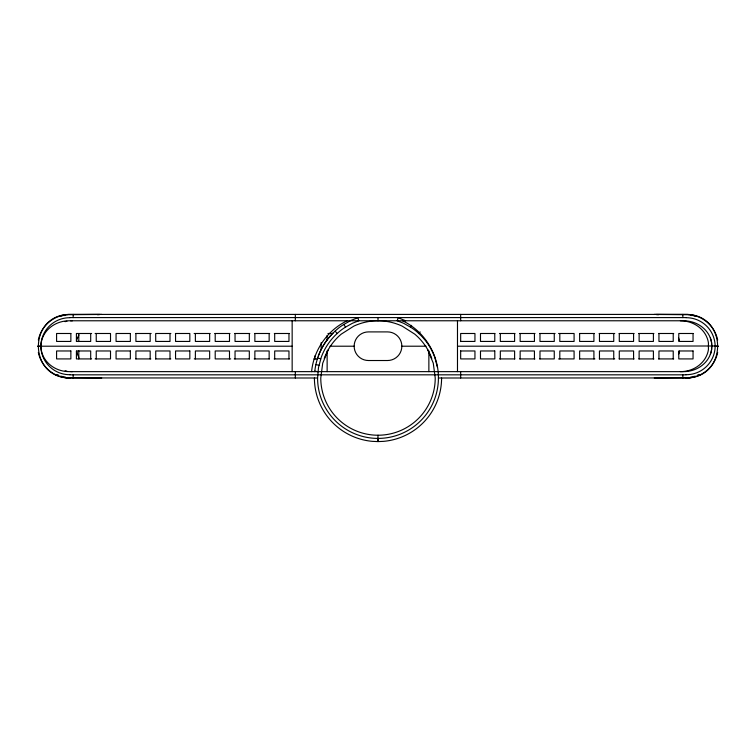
<?xml version="1.0" encoding="UTF-8"?>
<svg xmlns="http://www.w3.org/2000/svg" width="756" height="756" viewBox="0 0 756 756"><rect width="100%" height="100%" fill="white"/><g stroke="black" fill="none" stroke-linecap="round" stroke-linejoin="round"><path stroke-width="1.13" d="M441.589 378A63.589 63.589 0 0 1 383.547 441.353L378.142 441.589L378 438.414A60.414 60.414 0 0 1 317.586 378L318.503 367.51L321.234 357.342A60.414 60.414 0 0 1 335.286 335.286L337.242 333.49A45.086 45.086 0 0 1 345.53 327.131L352.466 323.247L358.807 320.771L357.853 317.737L351.124 320.364L343.819 324.447A47.477 47.477 0 0 0 335.097 331.147C323.606 341.495 316.273 356.265 314.761 371.64M314.411 378A63.589 63.589 0 0 0 372.453 441.353L377.858 441.589L378 435.229A57.229 57.229 0 0 1 320.771 378L322.717 363.192L328.435 349.385M69.93 378C27.877 378.066 27.877 314.345 69.93 314.411L686.07 314.411C728.122 314.345 728.122 378.066 686.07 378M37.8 346.418L40.975 346.21L41.211 342.884A23.304 23.304 0 0 1 42.478 338.026C45.171 330.863 51.323 325.326 58.439 322.708A31.043 31.043 0 0 1 69.259 320.78L683.556 320.771A31.043 31.043 0 0 1 694.386 322.699C701.502 325.335 707.654 330.863 710.347 338.026A23.304 23.304 0 0 1 711.604 342.884L711.604 349.527A23.304 23.304 0 0 1 710.347 354.384C707.654 361.548 701.502 367.085 694.386 369.703A31.043 31.043 0 0 1 683.556 371.64L69.259 371.64A31.043 31.043 0 0 1 58.439 369.712C51.323 367.076 45.171 361.548 42.478 354.384A23.304 23.304 0 0 1 41.211 349.527L40.975 346.21L37.8 345.993M311.604 371.64C313.598 350.028 327.565 330.051 347.193 320.771M77.452 338.026L78.86 334.955M437.497 367.51L434.766 357.342A60.414 60.414 0 0 0 420.714 335.286L418.758 333.49A45.086 45.086 0 0 0 410.47 327.131L411.614 325.345M418.758 333.49L420.185 331.922M101.72 314.411L65.781 314.685M654.28 378L690.219 377.735M457.484 346.21L718.2 345.993M67.879 314.477L99.669 314.477M654.28 314.411L688.121 314.477M690.219 314.685L656.331 314.477M61.661 315.488L65.196 315.488M690.804 315.488L694.339 315.488M59.648 316.093L62.001 316.093M693.999 316.093L696.352 316.093M69.977 317.596L686.023 317.596M91.608 333.49L76.413 333.49L76.413 341.438L90.692 341.438L90.692 333.49M95.105 333.49L110.518 333.49L110.518 341.438L96.239 341.438L96.239 333.49M135.749 333.49L151.162 333.49M170.856 333.49L155.689 333.49L155.727 341.438L170.005 341.438L170.005 333.49M175.401 333.49L189.832 333.49L189.832 341.438L175.553 341.438L175.553 333.49M194.122 333.49L210.13 333.49M214.798 333.49L229.975 333.49M234.643 333.49L249.811 333.49M254.479 333.49L269.656 333.49M274.324 333.49L289.501 333.49M327.953 333.49L332.621 333.49M494.897 333.49L480.495 333.49L480.495 341.438L494.774 341.438L494.774 333.49M499.612 333.49L514.959 333.49M519.674 333.49L535.021 333.49M539.737 333.49L555.084 333.49M558.552 333.49L574.087 333.49L574.087 341.438L559.809 341.438L559.809 333.49M579.483 333.49L594.481 333.49M599.139 333.49L614.732 333.49M619.145 333.49L634.114 333.49M638.773 333.49L653.912 333.49M658.57 333.49L673.709 333.49M460.669 341.438L474.948 341.438L474.948 333.49L460.669 333.49L460.669 341.58M40.975 346.21L292.156 346.21M329.975 346.21L354.158 346.21A14.307 14.307 0 0 0 368.465 360.517L387.535 360.517A14.307 14.307 0 0 0 401.842 346.21L426.025 346.21M460.669 350.973L474.948 350.973L474.948 358.92L460.669 358.92L460.669 350.831M91.608 358.92L76.413 358.92L76.413 350.973L90.692 350.973L90.692 358.92M95.105 358.92L110.518 358.92L110.518 350.973L96.239 350.973L96.239 358.92M135.749 358.92L150.822 358.92M155.528 358.92L170.799 358.92M194.292 358.92L209.658 358.92L209.658 350.973L195.379 350.973L195.379 358.92M230.712 358.92L215.205 358.92L215.205 350.973L229.493 350.973L229.493 358.92M234.237 358.92L249.508 358.92M254.214 358.92L269.486 358.92M274.182 358.92L289.463 358.92M313.92 358.92L317.397 358.92M499.555 358.92L514.874 358.92M519.589 358.92L534.908 358.92M539.623 358.92L554.261 358.92L554.261 350.973L539.982 350.973L539.982 358.92M558.552 358.92L574.087 358.92L574.087 350.973L559.809 350.973L559.809 358.92M579.483 358.92L594.896 358.92M599.319 358.92L614.732 358.92M619.145 358.92L634.114 358.92M638.773 358.92L653.912 358.92M658.57 358.92L673.709 358.92M55.755 374.73L58.117 374.73M697.882 374.73L700.245 374.73M69.977 374.825L686.023 374.825M59.648 376.318L62.001 376.318M693.999 376.318L696.352 376.318M61.661 376.923L65.196 376.923M690.804 376.923L694.339 376.923M65.781 377.735L101.72 378M317.586 378L67.879 377.934A32.054 32.054 0 0 1 38.329 352.438M378 438.414A60.414 60.414 0 0 0 438.414 378L688.121 377.934A32.054 32.054 0 0 0 717.671 352.438M715.025 346.21L718.2 346.418M314.808 371.224L317.964 371.64M315.895 364.6L319.004 365.28M317.7 357.966L320.733 358.92M405.651 320.771L398.147 317.737L397.193 320.771L403.534 323.247L410.47 327.131M402.504 320.771C424.125 330.92 438.65 354.12 438.414 378M335.097 331.147L337.242 333.49M343.819 324.447L345.53 327.131M427.565 349.385L433.282 363.192L435.229 378A57.229 57.229 0 0 1 378 435.229M78.86 357.456L77.452 354.384A23.304 23.304 0 0 1 76.488 351.171A23.2 23.2 0 0 0 77.452 354.384M682.838 314.411L682.838 317.596M682.838 374.825L682.838 378M673.227 333.49L673.227 341.438L658.948 341.438L658.948 333.49M673.227 358.92L673.227 350.973L658.948 350.973L658.948 358.92M653.401 333.49L653.401 341.438L639.122 341.438L639.122 333.49M653.401 358.92L653.401 350.973L639.122 350.973L639.122 358.92M633.575 333.49L633.575 341.438L619.287 341.438L619.287 333.49M633.575 358.92L633.575 350.973L619.287 350.973L619.287 358.92M613.749 333.49L613.749 341.438L599.461 341.438L599.461 333.49M613.749 358.92L613.749 350.973L599.461 350.973L599.461 358.92M593.914 333.49L593.914 341.438L579.635 341.438L579.635 333.49M593.914 358.92L593.914 350.973L579.635 350.973L579.635 358.92M554.261 333.49L554.261 341.438L539.982 341.438L539.982 333.49M534.435 333.49L534.435 341.438L520.147 341.438L520.147 333.49M534.435 358.92L534.435 350.973L520.147 350.973L520.147 358.92M514.609 333.49L514.609 341.438L500.321 341.438L500.321 333.49M514.609 358.92L514.609 350.973L500.321 350.973L500.321 358.92M460.669 314.411L460.669 320.771M460.669 371.64L460.669 378M457.484 320.771L457.484 371.64M428.869 350.831L428.869 371.64M378 317.596L378 320.771M327.131 335.428L327.131 339.935M327.131 350.831L327.131 371.64M321.168 342.666L321.168 349.584M314.808 355.972L314.808 359.497M295.331 314.411L295.331 320.771M295.331 371.64L295.331 378M292.156 320.771L292.156 371.64M288.972 333.49L288.972 341.438L274.693 341.438L274.693 333.49M288.972 358.92L288.972 350.973L274.693 350.973L274.693 358.92M269.145 333.49L269.145 341.438L254.866 341.438L254.866 333.49M269.145 358.92L269.145 350.973L254.866 350.973L254.866 358.92M249.319 333.49L249.319 341.438L235.04 341.438L235.04 333.49M249.319 358.92L249.319 350.973L235.04 350.973L235.04 358.92M229.493 333.49L229.493 341.438L215.205 341.438L215.205 333.49M209.658 333.49L209.658 341.438L195.379 341.438L195.379 333.49M170.005 358.92L170.005 350.973L155.727 350.973L155.727 358.92M150.179 333.49L150.179 341.438L135.9 341.438L135.9 333.49M150.179 358.92L150.179 350.973L135.9 350.973L135.9 358.92M78.804 333.49L78.804 341.58M78.804 350.831L78.804 358.92M73.162 314.411L73.162 317.596M73.162 374.825L73.162 378M76.488 341.145A23.2 23.2 0 0 1 77.452 337.932M678.548 354.384A23.2 23.2 0 0 0 679.512 351.171A23.304 23.304 0 0 1 679.086 352.787M678.548 337.932A23.2 23.2 0 0 1 679.512 341.145M97.59 314.751A32.054 32.054 0 0 1 99.679 314.562M99.679 377.849A32.054 32.054 0 0 1 97.59 377.66M656.321 314.562A32.054 32.054 0 0 1 658.41 314.751M658.41 377.66A32.054 32.054 0 0 1 656.321 377.849M401.842 346.21A14.307 14.307 0 0 0 387.535 331.903L368.465 331.903A14.307 14.307 0 0 0 354.158 346.21M69.977 374.702A28.841 28.841 0 0 1 40.833 346.21A28.841 28.841 0 0 1 69.977 317.709M72.444 371.64A31.043 31.043 0 0 1 70.591 371.583M66.925 371.158A31.043 31.043 0 0 1 65.12 370.78M65.12 321.64A31.043 31.043 0 0 1 66.925 321.262M70.591 320.827A31.043 31.043 0 0 1 72.444 320.78M324.22 358.429A57.229 57.229 0 0 1 341.211 334.161L353.817 326.129A57.229 57.229 0 0 1 402.183 326.129L414.789 334.161A57.229 57.229 0 0 1 431.78 358.429M686.023 374.702A28.841 28.841 0 0 0 715.167 346.21A28.841 28.841 0 0 0 686.023 317.709M710.347 337.932A23.2 23.2 0 0 1 710.347 354.384M688.121 314.562A32.054 32.054 0 0 1 717.671 339.983M38.329 339.983A32.054 32.054 0 0 1 67.879 314.562M318.238 356.256A63.589 63.589 0 0 1 333.037 333.037M680.381 371.64A31.043 31.043 0 0 0 691.211 369.712C698.317 367.076 704.479 361.548 707.162 354.384A23.304 23.304 0 0 0 708.429 349.527L708.429 342.884A23.304 23.304 0 0 0 707.162 338.026C704.469 330.863 698.317 325.326 691.201 322.708A31.043 31.043 0 0 0 680.381 320.78M70.866 333.49L56.587 333.49L56.587 341.438L70.866 341.438L70.866 333.49M130.353 333.49L116.065 333.49L116.065 341.438L130.353 341.438L130.353 333.49M693.054 333.49L678.775 333.49L678.775 341.438L693.054 341.438L693.054 333.49M70.866 350.973L56.587 350.973L56.587 358.92L70.866 358.92L70.866 350.973M130.353 350.973L116.065 350.973L116.065 358.92L130.353 358.92L130.353 350.973M189.832 350.973L175.553 350.973L175.553 358.92L189.832 358.92L189.832 350.973M494.774 350.973L480.495 350.973L480.495 358.92L494.84 358.92L494.774 350.973M693.054 350.973L678.775 350.973L678.775 358.92L693.054 358.92L693.054 350.973"/></g></svg>
